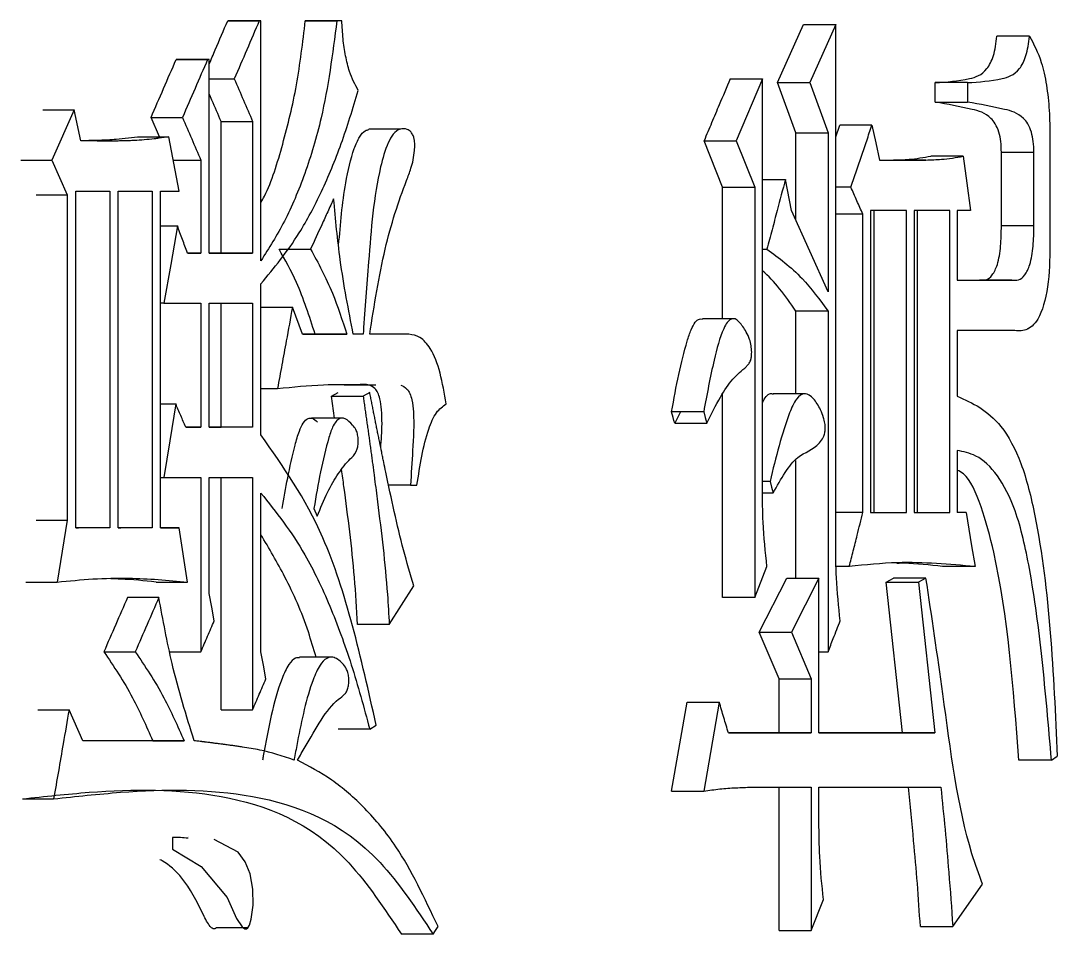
# Model space of a CAD drawing. Header units: millimetres. Extents: x 2404 to 4548, y 1024 to 2541.
# Drawn here: x 3337.374 to 3340.27, y 1245.486 to 1248.039 of the extents above; entities that cross this region are included whole.
import ezdxf

# ---------------------------------------------------------------- set-up
doc = ezdxf.new("R2010")
doc.units = ezdxf.units.MM

msp = doc.modelspace()

# ---------------------------------------------------------------- linework, layer by layer
at = {"color": 7, "linetype": 'Continuous', "lineweight": 25}
for p, q in [((3337.9523, 1248.0393), (3338.0404, 1248.0393)), ((3337.957, 1248.0393), (3337.9523, 1248.0393)), ((3338.045, 1248.0393), (3337.957, 1248.0393)), ((3338.045, 1248.0393), (3338.0404, 1248.0393)), ((3338.045, 1247.3686), (3338.045, 1248.0393)), ((3338.2711, 1248.0393), (3338.1828, 1248.0393)), ((3338.2711, 1248.0393), (3338.2574, 1248.0393)), ((3339.4887, 1247.8662), (3339.5609, 1248.0285)), ((3339.5609, 1248.0285), (3339.651, 1248.0285)), ((3339.651, 1248.0285), (3339.5788, 1247.8662)), ((3339.651, 1246.579), (3339.651, 1248.0285)), ((3340.1927, 1247.9961), (3340.1018, 1247.9961)), ((3337.8081, 1247.9311), (3337.8959, 1247.9311)), ((3337.8128, 1247.9311), (3337.8081, 1247.9311)), ((3337.9006, 1247.9311), (3337.8128, 1247.9311)), ((3337.9006, 1247.9311), (3337.8959, 1247.9311)), ((3337.9006, 1247.3902), (3337.9006, 1247.9311)), ((3337.9006, 1247.877), (3337.9706, 1247.877)), ((3339.3563, 1247.877), (3339.4462, 1247.877)), ((3339.4462, 1247.877), (3339.373, 1247.7039)), ((3339.4462, 1246.7304), (3339.4462, 1247.877)), ((3339.4887, 1247.8662), (3339.5788, 1247.8662)), ((3339.5397, 1247.7256), (3339.4887, 1247.8662)), ((3339.5788, 1247.8662), (3339.6298, 1247.7256)), ((3340.0198, 1247.8662), (3339.9292, 1247.8662)), ((3339.9292, 1247.8121), (3339.9292, 1247.8662)), ((3340.0198, 1247.8662), (3340.0198, 1247.8121)), ((3339.9292, 1247.8121), (3340.0198, 1247.8121)), ((3337.4357, 1247.7904), (3337.5231, 1247.7904)), ((3337.5231, 1247.7904), (3337.4611, 1247.6498)), ((3337.5421, 1247.7039), (3337.5231, 1247.7904)), ((3337.7379, 1247.7688), (3337.8257, 1247.7688)), ((3337.7613, 1247.7147), (3337.7379, 1247.7688)), ((3337.9338, 1247.758), (3338.0218, 1247.758)), ((3337.9338, 1247.3902), (3337.9338, 1247.758)), ((3338.0218, 1247.758), (3338.0218, 1247.3902)), ((3338.4356, 1247.7364), (3338.3465, 1247.7364)), ((3339.5397, 1247.4823), (3339.5397, 1247.7256)), ((3339.6298, 1247.7256), (3339.6298, 1247.2821)), ((3339.651, 1247.7145), (3339.6622, 1247.7472)), ((3339.7524, 1247.7472), (3339.6622, 1247.7472)), ((3337.6405, 1247.7085), (3337.7004, 1247.7147)), ((3337.7004, 1247.7147), (3337.7881, 1247.7147)), ((3337.8163, 1247.5633), (3337.7881, 1247.7147)), ((3339.2833, 1247.7039), (3339.373, 1247.7039)), ((3339.3349, 1247.5741), (3339.2833, 1247.7039)), ((3339.373, 1247.7039), (3339.4247, 1247.5741)), ((3340.2499, 1247.7148), (3340.2499, 1247.4119)), ((3340.205, 1247.6715), (3340.1141, 1247.6715)), ((3340.1141, 1247.466), (3340.1141, 1247.6715)), ((3340.205, 1247.466), (3340.205, 1247.6715)), ((3337.3738, 1247.6498), (3337.4611, 1247.6498)), ((3337.4611, 1247.6498), (3337.504, 1247.5525)), ((3337.8002, 1247.6498), (3337.8772, 1247.6498)), ((3337.8772, 1247.6498), (3337.8772, 1247.3902)), ((3339.7735, 1247.6499), (3339.9034, 1247.6499)), ((3339.7735, 1247.6499), (3339.8129, 1247.6499)), ((3339.9034, 1247.6499), (3339.8129, 1247.6499)), ((3340.0073, 1247.6607), (3339.9167, 1247.6607)), ((3339.4462, 1247.5958), (3339.5105, 1247.5958)), ((3339.5276, 1247.5092), (3339.5105, 1247.5958)), ((3337.5278, 1246.6222), (3337.5278, 1247.5633)), ((3337.5278, 1247.5633), (3337.6229, 1247.5633)), ((3337.6229, 1247.5633), (3337.6228, 1246.6222)), ((3337.6465, 1246.6222), (3337.6465, 1247.5633)), ((3337.6465, 1247.5633), (3337.741, 1247.5633)), ((3337.741, 1247.5633), (3337.741, 1246.6222)), ((3337.7646, 1247.5633), (3337.8163, 1247.5633)), ((3337.7646, 1246.6222), (3337.7646, 1247.5633)), ((3339.3349, 1247.5741), (3339.4247, 1247.5741)), ((3339.3349, 1247.2063), (3339.3349, 1247.5741)), ((3339.4247, 1247.5741), (3339.4247, 1246.4275)), ((3339.6934, 1247.5741), (3339.651, 1247.5741)), ((3339.6298, 1247.2821), (3339.5276, 1247.5092)), ((3339.7271, 1247.4984), (3339.651, 1247.4984)), ((3339.7271, 1246.6655), (3339.7271, 1247.4984)), ((3339.849, 1247.5092), (3339.7482, 1247.5092)), ((3339.7482, 1247.5092), (3339.7482, 1246.6655)), ((3339.7586, 1246.6655), (3339.7586, 1247.5092)), ((3339.849, 1246.6655), (3339.849, 1247.5092)), ((3339.97, 1247.5092), (3339.87, 1247.5092)), ((3339.87, 1247.5092), (3339.87, 1246.6655)), ((3339.8794, 1246.6655), (3339.8794, 1247.5092)), ((3339.97, 1246.6655), (3339.97, 1247.5092)), ((3339.9908, 1247.5092), (3339.9907, 1247.3145)), ((3340.028, 1247.5092), (3339.9908, 1247.5092)), ((3337.7646, 1247.4659), (3337.8116, 1247.4659)), ((3340.205, 1247.466), (3340.1141, 1247.466)), ((3337.8772, 1247.3902), (3337.8397, 1247.3902)), ((3337.8397, 1247.3902), (3337.8772, 1247.3902)), ((3338.0218, 1247.3902), (3337.9006, 1247.3902)), ((3337.9006, 1247.3902), (3337.9338, 1247.3902)), ((3337.9338, 1247.3902), (3338.0218, 1247.3902)), ((3339.4462, 1247.401), (3339.4591, 1247.401)), ((3338.045, 1246.8818), (3338.045, 1247.3037)), ((3339.9907, 1247.3145), (3340.1435, 1247.3145)), ((3339.9907, 1247.3145), (3340.0527, 1247.3145)), ((3340.1435, 1247.3145), (3340.0527, 1247.3145)), ((3337.774, 1247.2496), (3337.7646, 1247.2496)), ((3337.774, 1247.2496), (3337.8772, 1247.2496)), ((3337.8772, 1247.2496), (3337.8772, 1246.9034)), ((3337.9006, 1246.9034), (3337.9006, 1247.2496)), ((3337.9006, 1247.2496), (3338.0218, 1247.2496)), ((3337.9338, 1246.9034), (3337.9338, 1247.2496)), ((3338.0218, 1247.2496), (3338.0218, 1246.9034)), ((3338.045, 1247.2388), (3338.133, 1247.2388)), ((3338.1607, 1247.1631), (3338.133, 1247.2388)), ((3339.3692, 1247.2063), (3339.2786, 1247.2063)), ((3339.6298, 1247.228), (3339.5397, 1247.228)), ((3339.5397, 1246.9962), (3339.5397, 1247.228)), ((3339.6298, 1247.228), (3339.6298, 1246.2761)), ((3340.1476, 1247.1739), (3339.9907, 1247.1739)), ((3339.9907, 1247.1739), (3339.9907, 1246.99)), ((3340.1476, 1247.1739), (3340.0568, 1247.1739)), ((3340.1866, 1247.1792), (3340.1899, 1247.1792)), ((3338.2849, 1247.1631), (3338.1607, 1247.1631)), ((3338.1607, 1247.1631), (3338.1965, 1247.1631)), ((3338.1965, 1247.1631), (3338.2849, 1247.1631)), ((3338.3307, 1247.1631), (3338.3032, 1247.1631)), ((3338.4583, 1247.1631), (3338.3491, 1247.1631)), ((3338.4583, 1247.1631), (3338.3697, 1247.1631)), ((3338.045, 1247.0116), (3338.0914, 1247.0116)), ((3338.2422, 1246.99), (3338.2605, 1247.0008)), ((3338.2778, 1247.0222), (3338.3461, 1247.0222)), ((3338.349, 1247.0008), (3338.3307, 1246.99)), ((3338.2509, 1246.9286), (3338.2422, 1246.99)), ((3338.2422, 1246.99), (3338.3307, 1246.99)), ((3339.3349, 1246.4275), (3339.3349, 1246.9957)), ((3339.567, 1246.9962), (3339.4764, 1246.9962)), ((3337.7646, 1246.9683), (3337.8069, 1246.9683)), ((3339.2822, 1246.9467), (3339.1926, 1246.9467)), ((3339.217, 1246.946), (3339.2012, 1246.9143)), ((3338.2756, 1246.9286), (3338.1867, 1246.9286)), ((3339.2012, 1246.9143), (3339.2909, 1246.9143)), ((3337.8772, 1246.9034), (3337.835, 1246.9034)), ((3337.835, 1246.9034), (3337.8772, 1246.9034)), ((3338.0218, 1246.9034), (3337.9006, 1246.9034)), ((3337.9006, 1246.9034), (3337.9338, 1246.9034)), ((3338.0218, 1246.9034), (3337.9338, 1246.9034)), ((3339.9907, 1246.8386), (3339.9907, 1246.6655)), ((3339.5397, 1246.4816), (3339.5397, 1246.8105)), ((3337.7646, 1246.7628), (3337.774, 1246.7628)), ((3337.774, 1246.7628), (3337.8772, 1246.7628)), ((3337.8772, 1246.7628), (3337.8772, 1246.276)), ((3337.9006, 1246.7628), (3338.0218, 1246.7628)), ((3337.9006, 1246.4383), (3337.9006, 1246.7628)), ((3337.9338, 1246.1138), (3337.9338, 1246.7628)), ((3338.0218, 1246.7628), (3338.0218, 1246.1138)), ((3338.4629, 1246.7412), (3338.4023, 1246.7412)), ((3338.4629, 1246.7412), (3338.481, 1246.7412)), ((3339.4676, 1246.752), (3339.4462, 1246.752)), ((3338.045, 1246.276), (3338.045, 1246.7195)), ((3339.4464, 1246.7196), (3339.4762, 1246.7196)), ((3338.193, 1246.6763), (3338.2022, 1246.6547)), ((3339.7271, 1246.6655), (3339.651, 1246.6655)), ((3339.7482, 1246.6655), (3339.849, 1246.6655)), ((3339.7482, 1246.6655), (3339.7586, 1246.6655)), ((3339.7586, 1246.6655), (3339.849, 1246.6655)), ((3339.87, 1246.6655), (3339.97, 1246.6655)), ((3339.87, 1246.6655), (3339.8794, 1246.6655)), ((3339.8794, 1246.6655), (3339.97, 1246.6655)), ((3340.0156, 1246.6655), (3339.9907, 1246.6655)), ((3340.0156, 1246.6655), (3339.9907, 1246.6655)), ((3337.504, 1246.6438), (3337.4754, 1246.4707)), ((3337.6228, 1246.6222), (3337.5278, 1246.6222)), ((3337.5278, 1246.6222), (3337.5353, 1246.6222)), ((3337.6228, 1246.6222), (3337.5354, 1246.6222)), ((3337.741, 1246.6222), (3337.6465, 1246.6222)), ((3337.6465, 1246.6222), (3337.6533, 1246.6222)), ((3337.741, 1246.6222), (3337.6534, 1246.6222)), ((3337.8163, 1246.6222), (3337.7646, 1246.6222)), ((3337.7646, 1246.6222), (3337.8163, 1246.6222)), ((3337.8397, 1246.4707), (3337.8163, 1246.6222)), ((3339.4247, 1246.4275), (3339.4591, 1246.514)), ((3339.6891, 1246.5141), (3339.6525, 1246.5141)), ((3340.0404, 1246.5141), (3339.9498, 1246.5141)), ((3339.4376, 1246.3302), (3339.5142, 1246.4816)), ((3339.6043, 1246.4816), (3339.5276, 1246.3302)), ((3339.6043, 1246.0489), (3339.6043, 1246.4816)), ((3339.7921, 1246.4708), (3339.8129, 1246.4816)), ((3339.9034, 1246.4816), (3339.8129, 1246.4816)), ((3339.9034, 1246.4816), (3339.8825, 1246.4708)), ((3337.3881, 1246.4707), (3337.4754, 1246.4707)), ((3337.7519, 1246.4707), (3337.8397, 1246.4707)), ((3338.4037, 1246.3518), (3338.4719, 1246.4599)), ((3339.7921, 1246.4708), (3339.8825, 1246.4708)), ((3339.8379, 1246.0489), (3339.7921, 1246.4708)), ((3339.8825, 1246.4708), (3339.9284, 1246.0489)), ((3337.7598, 1246.4275), (3337.6722, 1246.4275)), ((3339.4247, 1246.4275), (3339.3349, 1246.4275)), ((3338.4037, 1246.3518), (3338.3152, 1246.3518)), ((3339.4376, 1246.3302), (3339.5276, 1246.3302)), ((3339.493, 1246.2003), (3339.4376, 1246.3302)), ((3339.5276, 1246.3302), (3339.583, 1246.2003)), ((3339.6043, 1246.2761), (3339.6298, 1246.2761)), ((3338.2413, 1246.261), (3338.1524, 1246.261)), ((3339.493, 1246.2003), (3339.583, 1246.2003)), ((3339.493, 1246.0489), (3339.493, 1246.2003)), ((3339.583, 1246.2003), (3339.583, 1246.0489)), ((3339.1926, 1245.8866), (3339.2358, 1246.1354)), ((3339.2358, 1246.1354), (3339.3255, 1246.1354)), ((3339.3255, 1246.1354), (3339.2822, 1245.8866)), ((3337.4214, 1246.1138), (3337.5088, 1246.1138)), ((3337.5469, 1246.0272), (3337.5088, 1246.1138)), ((3338.3489, 1246.0597), (3338.3672, 1246.0705)), ((3339.3514, 1246.0489), (3339.493, 1246.0489)), ((3339.583, 1246.0489), (3339.3515, 1246.0489)), ((3339.493, 1246.0489), (3339.583, 1246.0489)), ((3339.9284, 1246.0489), (3339.6043, 1246.0489)), ((3339.6043, 1246.0489), (3339.8379, 1246.0489)), ((3339.8379, 1246.0489), (3339.9284, 1246.0489)), ((3337.8303, 1246.0272), (3337.5469, 1246.0272)), ((3337.7426, 1246.0272), (3337.5469, 1246.0272)), ((3337.7426, 1246.0272), (3337.8303, 1246.0272)), ((3340.2539, 1245.9732), (3340.163, 1245.9732)), ((3340.2539, 1245.9732), (3340.2702, 1245.984)), ((3339.1926, 1245.8866), (3339.2822, 1245.8866)), ((3339.4161, 1245.8975), (3339.583, 1245.8975)), ((3339.493, 1245.4972), (3339.493, 1245.8975)), ((3339.583, 1245.8975), (3339.583, 1245.4972)), ((3339.6043, 1245.8975), (3339.945, 1245.8975)), ((3339.6043, 1245.8001), (3339.6043, 1245.8975)), ((3337.3785, 1245.8649), (3337.4658, 1245.8649)), ((3337.7975, 1245.7568), (3337.7975, 1245.7243)), ((3337.842, 1245.7586), (3337.8415, 1245.7586)), ((3339.9783, 1245.508), (3340.0609, 1245.6268)), ((3339.583, 1245.4972), (3339.617, 1245.5838)), ((3337.921, 1245.505), (3338.0095, 1245.505)), ((3339.8877, 1245.508), (3339.9783, 1245.508)), ((3338.5264, 1245.4865), (3338.4377, 1245.4865))]:
    msp.add_line(p, q, dxfattribs=at)
at = {"color": 7, "linetype": 'Continuous', "lineweight": 25, "flags": 128}
for points in [[(3338.169, 1248.0393), (3338.1985, 1248.0393), (3338.2574, 1248.0393)], [(3338.1828, 1248.0393), (3338.1781, 1248.0393), (3338.1751, 1248.0393), (3338.1721, 1248.0393), (3338.169, 1248.0393)], [(3339.5397, 1247.7256), (3339.5847, 1247.7256), (3339.6298, 1247.7256)], [(3339.7524, 1247.7472), (3339.763, 1247.6985), (3339.7735, 1247.6499)], [(3340.0073, 1247.6607), (3340.0177, 1247.585), (3340.028, 1247.5092)], [(3337.4167, 1247.5525), (3337.4603, 1247.5525), (3337.504, 1247.5525)], [(3337.504, 1247.5525), (3337.504, 1247.0981), (3337.504, 1246.6438)], [(3337.8116, 1247.4659), (3337.7928, 1247.3578), (3337.774, 1247.2496)], [(3337.8069, 1246.9683), (3337.7904, 1246.8656), (3337.774, 1246.7628)], [(3339.2012, 1246.9143), (3339.199, 1246.9225), (3339.1969, 1246.9306), (3339.1926, 1246.9467)], [(3339.2822, 1246.9467), (3339.2866, 1246.9305), (3339.2909, 1246.9143)], [(3339.4676, 1246.752), (3339.4719, 1246.7358), (3339.4762, 1246.7196)], [(3340.0156, 1246.6655), (3340.0233, 1246.6189), (3340.0309, 1246.5723), (3340.0404, 1246.5141)], [(3337.4167, 1246.6438), (3337.4385, 1246.6438), (3337.4603, 1246.6438), (3337.4822, 1246.6438), (3337.504, 1246.6438)], [(3339.5142, 1246.4816), (3339.537, 1246.4816), (3339.5706, 1246.4816), (3339.6043, 1246.4816)], [(3337.9146, 1246.3626), (3337.9076, 1246.4004), (3337.9006, 1246.4383)], [(3337.6062, 1246.276), (3337.6283, 1246.276), (3337.6505, 1246.276), (3337.6938, 1246.276)], [(3337.7894, 1246.276), (3337.8116, 1246.276), (3337.8337, 1246.276), (3337.8772, 1246.276)], [(3338.0589, 1246.2003), (3338.052, 1246.2382), (3338.045, 1246.276)], [(3337.9338, 1246.1138), (3337.956, 1246.1138), (3337.9782, 1246.1138), (3338.0218, 1246.1138)], [(3338.3489, 1246.0597), (3338.3125, 1246.0597), (3338.2865, 1246.0597), (3338.2605, 1246.0597)], [(3337.7975, 1245.7243), (3337.8776, 1245.6761), (3337.9506, 1245.5895), (3337.977, 1245.5308), (3337.9926, 1245.5069), (3338, 1245.5016), (3338.0044, 1245.5015), (3338.0086, 1245.5046), (3338.0128, 1245.5119), (3338.0179, 1245.5288), (3338.0231, 1245.568), (3338.0225, 1245.6123), (3338.0145, 1245.6553), (3338.001, 1245.6893), (3337.9811, 1245.7159), (3337.9139, 1245.751), (3337.9139, 1245.751)], [(3338.5263, 1245.4865), (3338.5331, 1245.4972), (3338.5398, 1245.508)], [(3339.493, 1245.4972), (3339.5155, 1245.4972), (3339.538, 1245.4972), (3339.5605, 1245.4972), (3339.583, 1245.4972)]]:
    msp.add_lwpolyline(points, dxfattribs=at)
at = {"color": 7, "linetype": 'Continuous', "lineweight": 25}
for points, knots in [([(3337.9006, 1247.9187), (3337.9063, 1247.9319), (3337.9235, 1247.972), (3337.9407, 1248.0122), (3337.9523, 1248.0393)], [0, 0, 0, 0, 0.326762, 1, 1, 1, 1]), ([(3338.0404, 1248.0393), (3338.0288, 1248.0122), (3338.0055, 1247.9581), (3337.9823, 1247.904), (3337.9706, 1247.877)], [0, 0, 0, 0, 0.4999997, 1, 1, 1, 1]), ([(3338.2574, 1248.0393), (3338.2451, 1247.9464), (3338.2251, 1247.7944), (3338.1696, 1247.6102), (3338.1127, 1247.4753), (3338.0675, 1247.404), (3338.045, 1247.3686)], [0, 0, 0, 0, 0.347456, 0.568585, 0.785979, 1, 1, 1, 1]), ([(3338.045, 1247.5315), (3338.0483, 1247.5373), (3338.0733, 1247.5824), (3338.1072, 1247.6945), (3338.1476, 1247.858), (3338.1618, 1247.9786), (3338.169, 1248.0393)], [0, 0, 0, 0, 0.046421, 0.359328, 0.677626, 1, 1, 1, 1]), ([(3338.3169, 1247.8446), (3338.3081, 1247.8611), (3338.2935, 1247.8886), (3338.281, 1247.941), (3338.2737, 1247.9889), (3338.272, 1248.0224), (3338.2711, 1248.0393)], [0, 0, 0, 0, 0.330678, 0.5509904, 0.7745699, 1, 1, 1, 1]), ([(3339.9292, 1247.8662), (3339.961, 1247.8684), (3340.0096, 1247.8716), (3340.0669, 1247.8889), (3340.0942, 1247.9393), (3340.0992, 1247.9769), (3340.1018, 1247.996)], [0, 0, 0, 0, 0.492676, 0.749427, 0.872012, 1, 1, 1, 1]), ([(3340.0198, 1247.8662), (3340.0517, 1247.8684), (3340.1003, 1247.8716), (3340.1577, 1247.8889), (3340.185, 1247.9393), (3340.1901, 1247.9768), (3340.1927, 1247.996)], [0, 0, 0, 0, 0.492785, 0.749576, 0.872123, 1, 1, 1, 1]), ([(3340.1927, 1247.996), (3340.2046, 1247.9736), (3340.2245, 1247.9361), (3340.241, 1247.8598), (3340.2486, 1247.7886), (3340.2495, 1247.7394), (3340.2499, 1247.7148)], [0, 0, 0, 0, 0.32906, 0.549528, 0.774008, 1, 1, 1, 1]), ([(3337.7379, 1247.7688), (3337.7496, 1247.7959), (3337.773, 1247.85), (3337.7964, 1247.904), (3337.8081, 1247.9311)], [0, 0, 0, 0, 0.499999, 1, 1, 1, 1]), ([(3337.8959, 1247.9311), (3337.8842, 1247.904), (3337.8608, 1247.85), (3337.8374, 1247.7959), (3337.8257, 1247.7688)], [0, 0, 0, 0, 0.5, 1, 1, 1, 1]), ([(3337.9706, 1247.877), (3337.9792, 1247.8572), (3337.9962, 1247.8175), (3338.0133, 1247.7778), (3338.0218, 1247.758)], [0, 0, 0, 0, 0.500001, 1, 1, 1, 1]), ([(3339.3563, 1247.877), (3339.3461, 1247.8527), (3339.3288, 1247.8118), (3339.3045, 1247.7541), (3339.2903, 1247.7207), (3339.2833, 1247.7039)], [0, 0, 0, 0, 0.420871, 0.710435, 1, 1, 1, 1]), ([(3338.045, 1247.3037), (3338.0817, 1247.3483), (3338.1426, 1247.4221), (3338.2155, 1247.5606), (3338.2713, 1247.6937), (3338.3017, 1247.7941), (3338.3169, 1247.8446)], [0, 0, 0, 0, 0.333809, 0.553089, 0.775219, 1, 1, 1, 1]), ([(3337.9338, 1247.758), (3337.9253, 1247.7778), (3337.9142, 1247.8036), (3337.9032, 1247.8293), (3337.9006, 1247.8353)], [0, 0, 0, 0, 0.770201, 1, 1, 1, 1]), ([(3340.1141, 1247.6715), (3340.1138, 1247.6816), (3340.1133, 1247.7016), (3340.1073, 1247.73), (3340.0975, 1247.7523), (3340.0731, 1247.7815), (3340.0156, 1247.7962), (3339.9635, 1247.8058), (3339.9292, 1247.8121)], [0, 0, 0, 0, 0.060186, 0.119313, 0.185904, 0.25149, 0.507936, 1, 1, 1, 1]), ([(3340.2049, 1247.6715), (3340.2047, 1247.6816), (3340.2041, 1247.7016), (3340.1982, 1247.73), (3340.1884, 1247.7523), (3340.1639, 1247.7815), (3340.1064, 1247.7962), (3340.0541, 1247.8058), (3340.0198, 1247.8121)], [0, 0, 0, 0, 0.060123, 0.1192, 0.185763, 0.251345, 0.507834, 1, 1, 1, 1]), ([(3337.8257, 1247.7688), (3337.8343, 1247.749), (3337.8515, 1247.7093), (3337.8686, 1247.6697), (3337.8772, 1247.6498)], [0, 0, 0, 0, 0.500001, 1, 1, 1, 1]), ([(3338.2622, 1247.4121), (3338.2672, 1247.4709), (3338.2753, 1247.5655), (3338.2986, 1247.6672), (3338.3192, 1247.7143), (3338.3339, 1247.7324), (3338.3432, 1247.7344), (3338.3466, 1247.7351)], [0, 0, 0, 0, 0.454474, 0.731259, 0.84685, 0.944624, 1, 1, 1, 1]), ([(3338.3491, 1247.1631), (3338.3617, 1247.2442), (3338.3857, 1247.3987), (3338.4328, 1247.5461), (3338.4661, 1247.6284), (3338.4736, 1247.6639), (3338.4751, 1247.6928), (3338.4739, 1247.7078), (3338.47, 1247.72), (3338.4634, 1247.7301), (3338.451, 1247.738), (3338.4336, 1247.7384), (3338.4147, 1247.7251), (3338.3951, 1247.6893), (3338.3622, 1247.5757), (3338.3478, 1247.3898), (3338.3348, 1247.2331), (3338.3309, 1247.1654), (3338.3307, 1247.163)], [0, 0, 0, 0, 0.188824, 0.359425, 0.391174, 0.431004, 0.443042, 0.4552, 0.463942, 0.475035, 0.493349, 0.52466, 0.556942, 0.585534, 0.64557, 0.848774, 0.994709, 1, 1, 1, 1]), ([(3339.6934, 1247.5741), (3339.7032, 1247.603), (3339.718, 1247.6463), (3339.7377, 1247.704), (3339.7475, 1247.7328), (3339.7524, 1247.7472)], [0, 0, 0, 0, 0.5, 0.75, 1, 1, 1, 1]), ([(3337.7881, 1247.7147), (3337.7789, 1247.7134), (3337.7651, 1247.7114), (3337.7328, 1247.7074), (3337.7073, 1247.7054), (3337.6842, 1247.7042), (3337.6772, 1247.704), (3337.6703, 1247.7037), (3337.6633, 1247.7035), (3337.654, 1247.7033), (3337.6447, 1247.7031), (3337.6355, 1247.703), (3337.6285, 1247.7029), (3337.6215, 1247.7029), (3337.6145, 1247.7029), (3337.6076, 1247.703), (3337.6017, 1247.703), (3337.5971, 1247.703), (3337.5936, 1247.7031), (3337.5901, 1247.7031), (3337.5866, 1247.7032), (3337.5831, 1247.7032), (3337.5796, 1247.7033), (3337.5761, 1247.7033), (3337.5715, 1247.7034), (3337.5668, 1247.7035), (3337.5621, 1247.7035), (3337.5586, 1247.7036), (3337.5551, 1247.7037), (3337.5516, 1247.7037), (3337.5473, 1247.7038), (3337.5441, 1247.7039), (3337.5421, 1247.7039)], [0, 0, 0, 0, 0.113118, 0.169677, 0.395941, 0.424221, 0.4525, 0.480779, 0.509059, 0.537338, 0.593897, 0.622177, 0.650456, 0.678735, 0.707015, 0.735294, 0.763573, 0.777713, 0.791853, 0.805993, 0.820132, 0.834272, 0.848412, 0.862551, 0.876691, 0.90497, 0.91911, 0.93325, 0.947389, 0.961529, 0.975669, 1, 1, 1, 1]), ([(3337.6409, 1247.7074), (3337.6331, 1247.7068), (3337.6135, 1247.7055), (3337.575, 1247.7041), (3337.5524, 1247.704), (3337.5431, 1247.7039)], [0, 0, 0, 0, 0.27763, 0.704747, 1, 1, 1, 1]), ([(3339.8129, 1247.6499), (3339.8274, 1247.6503), (3339.852, 1247.6511), (3339.8866, 1247.6556), (3339.9067, 1247.659), (3339.9167, 1247.6607)], [0, 0, 0, 0, 0.416267, 0.70808, 1, 1, 1, 1]), ([(3339.9034, 1247.6499), (3339.9178, 1247.6504), (3339.9425, 1247.6514), (3339.9771, 1247.6552), (3339.9973, 1247.6589), (3340.0073, 1247.6607)], [0, 0, 0, 0, 0.415687, 0.707752, 1, 1, 1, 1]), ([(3339.5105, 1247.5958), (3339.5029, 1247.567), (3339.4905, 1247.5201), (3339.4734, 1247.4552), (3339.4638, 1247.4191), (3339.4591, 1247.401)], [0, 0, 0, 0, 0.444073, 0.722036, 1, 1, 1, 1]), ([(3339.7271, 1247.4984), (3339.7215, 1247.511), (3339.7103, 1247.5363), (3339.699, 1247.5615), (3339.6934, 1247.5741)], [0, 0, 0, 0, 0.499999, 1, 1, 1, 1]), ([(3338.2482, 1247.5417), (3338.2427, 1247.5296), (3338.2316, 1247.5055), (3338.2102, 1247.4586), (3338.1942, 1247.4238), (3338.1838, 1247.401)], [0, 0, 0, 0, 0.25711, 0.51422, 1, 1, 1, 1]), ([(3338.3032, 1247.1631), (3338.2898, 1247.2315), (3338.2658, 1247.3541), (3338.2536, 1247.4842), (3338.2482, 1247.5417)], [0, 0, 0, 0, 0.55855, 1, 1, 1, 1]), ([(3337.8397, 1247.3902), (3337.835, 1247.4028), (3337.8257, 1247.4281), (3337.8163, 1247.4533), (3337.8116, 1247.4659)], [0, 0, 0, 0, 0.500001, 1, 1, 1, 1]), ([(3340.0629, 1247.3151), (3340.0656, 1247.3151), (3340.0744, 1247.3149), (3340.0893, 1247.3264), (3340.1051, 1247.3586), (3340.1132, 1247.4096), (3340.1138, 1247.4471), (3340.1141, 1247.466)], [0, 0, 0, 0, 0.0867607, 0.2858243, 0.4905188, 0.7427767, 1, 1, 1, 1]), ([(3340.1435, 1247.3145), (3340.1496, 1247.3141), (3340.1619, 1247.3133), (3340.1801, 1247.3261), (3340.1959, 1247.3587), (3340.204, 1247.4096), (3340.2046, 1247.4471), (3340.205, 1247.466)], [0, 0, 0, 0, 0.178016, 0.357314, 0.541602, 0.768589, 1, 1, 1, 1]), ([(3340.2499, 1247.4119), (3340.2491, 1247.3725), (3340.2477, 1247.2955), (3340.2213, 1247.2019), (3340.1828, 1247.1704), (3340.1593, 1247.1727), (3340.1476, 1247.1739)], [0, 0, 0, 0, 0.295173, 0.576606, 0.789028, 1, 1, 1, 1]), ([(3338.0955, 1247.401), (3338.103, 1247.401), (3338.1178, 1247.401), (3338.1472, 1247.401), (3338.1692, 1247.401), (3338.1838, 1247.401)], [0, 0, 0, 0, 0.2525093, 0.5050093, 1, 1, 1, 1]), ([(3338.1965, 1247.1631), (3338.1803, 1247.2133), (3338.1516, 1247.3023), (3338.1125, 1247.3711), (3338.0955, 1247.401)], [0, 0, 0, 0, 0.56494, 1, 1, 1, 1]), ([(3338.1838, 1247.401), (3338.2051, 1247.3619), (3338.2435, 1247.2914), (3338.2721, 1247.2026), (3338.2849, 1247.1631)], [0, 0, 0, 0, 0.555111, 1, 1, 1, 1]), ([(3339.4591, 1247.401), (3339.4924, 1247.3765), (3339.5522, 1247.3324), (3339.606, 1247.26), (3339.6298, 1247.228)], [0, 0, 0, 0, 0.557248, 1, 1, 1, 1]), ([(3339.5397, 1247.228), (3339.5098, 1247.2708), (3339.4798, 1247.3139), (3339.4464, 1247.3402), (3339.4462, 1247.3403)], [0, 0, 0, 0, 0.994822, 1, 1, 1, 1]), ([(3338.133, 1247.2388), (3338.1273, 1247.2074), (3338.1175, 1247.1538), (3338.1036, 1247.0781), (3338.0954, 1247.0338), (3338.0914, 1247.0116)], [0, 0, 0, 0, 0.414509, 0.7072526, 1, 1, 1, 1]), ([(3339.1926, 1246.9467), (3339.199, 1246.9818), (3339.2113, 1247.0498), (3339.2301, 1247.1261), (3339.246, 1247.175), (3339.2576, 1247.1971), (3339.2691, 1247.2071), (3339.276, 1247.2057), (3339.2789, 1247.2051)], [0, 0, 0, 0, 0.332169, 0.644911, 0.764477, 0.861963, 0.944096, 1, 1, 1, 1]), ([(3339.2909, 1246.9143), (3339.3034, 1246.9394), (3339.3262, 1246.9849), (3339.3629, 1247.0415), (3339.3912, 1247.0629), (3339.4081, 1247.0797), (3339.4133, 1247.0886), (3339.416, 1247.1006), (3339.4166, 1247.1148), (3339.415, 1247.1318), (3339.4103, 1247.1523), (3339.3988, 1247.1751), (3339.3852, 1247.1943), (3339.3704, 1247.2079), (3339.3585, 1247.2062), (3339.3473, 1247.1968), (3339.329, 1247.1621), (3339.3066, 1247.0764), (3339.2913, 1246.9952), (3339.2822, 1246.9467)], [0, 0, 0, 0, 0.133739, 0.243051, 0.352533, 0.371712, 0.391103, 0.40333, 0.418292, 0.440552, 0.463875, 0.498841, 0.561321, 0.592898, 0.624761, 0.654015, 0.68757, 0.813379, 1, 1, 1, 1]), ([(3338.5625, 1246.9684), (3338.5576, 1246.9979), (3338.548, 1247.0561), (3338.5223, 1247.1229), (3338.4901, 1247.1585), (3338.4689, 1247.1615), (3338.4583, 1247.1631)], [0, 0, 0, 0, 0.291567, 0.574035, 0.788626, 1, 1, 1, 1]), ([(3338.0914, 1247.0116), (3338.1342, 1247.0158), (3338.2134, 1247.0237), (3338.3049, 1247.0229), (3338.3535, 1247.0221), (3338.3663, 1247.0219)], [0, 0, 0, 0, 0.465184, 0.860123, 1, 1, 1, 1]), ([(3338.3798, 1246.8462), (3338.3815, 1246.8685), (3338.3841, 1246.9036), (3338.3827, 1246.95), (3338.3789, 1246.9802), (3338.3721, 1247.0006), (3338.3618, 1247.0146), (3338.3423, 1247.0248), (3338.3255, 1247.0227), (3338.3143, 1247.0214)], [0, 0, 0, 0, 0.2337206, 0.3700639, 0.4821612, 0.5546155, 0.6270686, 0.7492778, 1, 1, 1, 1]), ([(3338.4719, 1246.4599), (3338.4622, 1246.4931), (3338.4325, 1246.5946), (3338.4075, 1246.7135), (3338.3891, 1246.8009), (3338.3853, 1246.8194), (3338.3815, 1246.8379), (3338.3782, 1246.8541), (3338.3754, 1246.8681), (3338.374, 1246.875), (3338.3721, 1246.8843), (3338.3702, 1246.8936), (3338.3684, 1246.9029), (3338.367, 1246.9099), (3338.3651, 1246.9192), (3338.3633, 1246.9285), (3338.3614, 1246.9378), (3338.36, 1246.9448), (3338.3582, 1246.9542), (3338.3563, 1246.9635), (3338.3545, 1246.9728), (3338.3531, 1246.9798), (3338.3513, 1246.9891), (3338.3499, 1246.9961), (3338.349, 1247.0008)], [0, 0, 0, 0, 0.194919, 0.596792, 0.647185, 0.672381, 0.697577, 0.74797, 0.760568, 0.773166, 0.785764, 0.81096, 0.823558, 0.836156, 0.848754, 0.873951, 0.886549, 0.899147, 0.911745, 0.936941, 0.949539, 0.962137, 0.974736, 1, 1, 1, 1]), ([(3338.4358, 1247.0209), (3338.4418, 1247.0184), (3338.4511, 1247.0145), (3338.4617, 1246.9984), (3338.4683, 1246.9761), (3338.474, 1246.9218), (3338.4691, 1246.8412), (3338.4649, 1246.7734), (3338.4629, 1246.7412)], [0, 0, 0, 0, 0.1205275, 0.1871773, 0.2540797, 0.3617656, 0.6971494, 1, 1, 1, 1]), ([(3339.4462, 1246.9711), (3339.4479, 1246.9748), (3339.4554, 1246.9911), (3339.4675, 1247.0007), (3339.4757, 1246.9958), (3339.4761, 1246.9955)], [0, 0, 0, 0, 0.216989, 0.955314, 1, 1, 1, 1]), ([(3338.3307, 1246.99), (3338.331, 1246.9873), (3338.3318, 1246.982), (3338.3329, 1246.9741), (3338.3341, 1246.9662), (3338.3356, 1246.9556), (3338.3371, 1246.945), (3338.3386, 1246.9344), (3338.3397, 1246.9264), (3338.3412, 1246.9158), (3338.3427, 1246.9053), (3338.3442, 1246.8947), (3338.3453, 1246.8867), (3338.3468, 1246.8761), (3338.3483, 1246.8655), (3338.3501, 1246.8522), (3338.3519, 1246.839), (3338.3541, 1246.823), (3338.357, 1246.8018), (3338.3598, 1246.7805), (3338.3647, 1246.7432), (3338.3789, 1246.631), (3338.3954, 1246.496), (3338.4021, 1246.3799), (3338.4037, 1246.3518)], [0, 0, 0, 0, 0.012619, 0.025237, 0.037856, 0.050474, 0.075711, 0.08833, 0.100948, 0.113567, 0.138804, 0.151422, 0.164041, 0.176659, 0.201896, 0.214515, 0.239752, 0.264989, 0.290226, 0.3407, 0.365937, 0.466887, 0.870929, 1, 1, 1, 1]), ([(3339.4762, 1246.7196), (3339.4982, 1246.7591), (3339.537, 1246.829), (3339.5912, 1246.8395), (3339.6153, 1246.8715), (3339.6205, 1246.8865), (3339.6225, 1246.9005), (3339.621, 1246.9158), (3339.6165, 1246.9335), (3339.6066, 1246.959), (3339.5893, 1246.9854), (3339.5651, 1247.0017), (3339.5399, 1246.9855), (3339.5042, 1246.9029), (3339.4839, 1246.8189), (3339.4676, 1246.752)], [0, 0, 0, 0, 0.206756, 0.36622, 0.399315, 0.414903, 0.42938, 0.446247, 0.465285, 0.496864, 0.558757, 0.621691, 0.682799, 0.747419, 1, 1, 1, 1]), ([(3339.9907, 1246.99), (3340.0332, 1246.9711), (3340.0993, 1246.9417), (3340.1727, 1246.8074), (3340.2466, 1246.5069), (3340.2597, 1246.2162), (3340.2702, 1245.984)], [0, 0, 0, 0, 0.2265728, 0.3529789, 0.4833551, 1, 1, 1, 1]), ([(3337.835, 1246.9034), (3337.8303, 1246.9143), (3337.821, 1246.9359), (3337.8116, 1246.9575), (3337.8069, 1246.9683)], [0, 0, 0, 0, 0.500001, 1, 1, 1, 1]), ([(3338.481, 1246.7412), (3338.4895, 1246.7963), (3338.5013, 1246.8723), (3338.534, 1246.9481), (3338.5531, 1246.9617), (3338.5625, 1246.9684)], [0, 0, 0, 0, 0.572071, 0.789697, 1, 1, 1, 1]), ([(3338.1047, 1246.6763), (3338.1095, 1246.7048), (3338.1198, 1246.7654), (3338.1361, 1246.8373), (3338.1504, 1246.8894), (3338.1625, 1246.9165), (3338.1754, 1246.9285), (3338.1897, 1246.9299), (3338.1979, 1246.9221), (3338.2028, 1246.9173)], [0, 0, 0, 0, 0.251355, 0.535833, 0.663298, 0.7524074, 0.8422003, 0.9051749, 1, 1, 1, 1]), ([(3338.2022, 1246.6547), (3338.2115, 1246.6776), (3338.2293, 1246.7213), (3338.2608, 1246.775), (3338.2884, 1246.81), (3338.3087, 1246.8277), (3338.3153, 1246.8454), (3338.317, 1246.8579), (3338.317, 1246.8716), (3338.3149, 1246.8855), (3338.3096, 1246.8996), (3338.2977, 1246.9138), (3338.2839, 1246.9265), (3338.2684, 1246.9304), (3338.2569, 1246.9227), (3338.2446, 1246.9055), (3338.2288, 1246.8561), (3338.2106, 1246.7789), (3338.1989, 1246.7107), (3338.193, 1246.6763)], [0, 0, 0, 0, 0.117411, 0.224514, 0.331514, 0.385099, 0.401502, 0.417942, 0.434593, 0.453955, 0.473463, 0.503457, 0.565822, 0.597864, 0.6299, 0.663784, 0.718184, 0.85806, 1, 1, 1, 1]), ([(3338.3672, 1246.0705), (3338.3249, 1246.259), (3338.2505, 1246.5905), (3338.1069, 1246.794), (3338.045, 1246.8818)], [0, 0, 0, 0, 0.568507, 1, 1, 1, 1]), ([(3340.2539, 1245.9732), (3340.2459, 1246.0674), (3340.2304, 1246.249), (3340.1996, 1246.4857), (3340.1592, 1246.6676), (3340.1048, 1246.7747), (3340.0474, 1246.8271), (3340.0083, 1246.835), (3339.9907, 1246.8386)], [0, 0, 0, 0, 0.245646, 0.473666, 0.633063, 0.763711, 0.894016, 1, 1, 1, 1]), ([(3338.3152, 1246.3518), (3338.3125, 1246.3958), (3338.3047, 1246.5265), (3338.2862, 1246.6696), (3338.2727, 1246.7692), (3338.2706, 1246.7849)], [0, 0, 0, 0, 0.299395, 0.889632, 1, 1, 1, 1]), ([(3340.163, 1245.9732), (3340.1476, 1246.1757), (3340.1283, 1246.4294), (3340.0601, 1246.6825), (3340.0232, 1246.7672), (3339.9967, 1246.7805), (3339.9907, 1246.7835)], [0, 0, 0, 0, 0.63735, 0.798589, 0.954752, 1, 1, 1, 1]), ([(3338.045, 1246.7195), (3338.0875, 1246.666), (3338.1579, 1246.5771), (3338.239, 1246.4056), (3338.2998, 1246.2418), (3338.3325, 1246.1206), (3338.3489, 1246.0597)], [0, 0, 0, 0, 0.333002, 0.552476, 0.774971, 1, 1, 1, 1]), ([(3339.4591, 1246.514), (3339.4547, 1246.5551), (3339.4471, 1246.6263), (3339.4465, 1246.6994), (3339.4462, 1246.7304)], [0, 0, 0, 0, 0.576873, 1, 1, 1, 1]), ([(3339.6891, 1246.5141), (3339.6928, 1246.5286), (3339.7001, 1246.5577), (3339.7128, 1246.6082), (3339.7218, 1246.6441), (3339.7271, 1246.6655)], [0, 0, 0, 0, 0.288217, 0.576435, 1, 1, 1, 1]), ([(3338.1989, 1246.261), (3338.192, 1246.2848), (3338.1679, 1246.367), (3338.1161, 1246.4834), (3338.0678, 1246.5647), (3338.045, 1246.6031)], [0, 0, 0, 0, 0.176257, 0.610601, 1, 1, 1, 1]), ([(3339.6637, 1246.3626), (3339.6595, 1246.4024), (3339.652, 1246.4735), (3339.6513, 1246.5467), (3339.651, 1246.579)], [0, 0, 0, 0, 0.558839, 1, 1, 1, 1]), ([(3340.0404, 1246.5141), (3340.0045, 1246.5172), (3339.9326, 1246.5235), (3339.8155, 1246.5272), (3339.734, 1246.5187), (3339.6891, 1246.5141)], [0, 0, 0, 0, 0.309877, 0.619791, 1, 1, 1, 1]), ([(3339.8232, 1246.5237), (3339.8228, 1246.5235), (3339.8209, 1246.5224), (3339.825, 1246.5232), (3339.8281, 1246.5238)], [0, 0, 0, 0, 0.230108, 1, 1, 1, 1]), ([(3339.9498, 1246.5141), (3339.9139, 1246.5183), (3339.8735, 1246.523), (3339.8326, 1246.5231), (3339.828, 1246.5231)], [0, 0, 0, 0, 0.887694, 1, 1, 1, 1]), ([(3337.4754, 1246.4707), (3337.5089, 1246.474), (3337.5758, 1246.4805), (3337.6975, 1246.4835), (3337.7851, 1246.4757), (3337.8397, 1246.4707)], [0, 0, 0, 0, 0.273667, 0.547376, 1, 1, 1, 1]), ([(3337.7519, 1246.4707), (3337.719, 1246.4741), (3337.6771, 1246.4784), (3337.6348, 1246.4794), (3337.6257, 1246.4796)], [0, 0, 0, 0, 0.7854, 1, 1, 1, 1]), ([(3340.0609, 1245.6268), (3340.0509, 1245.6544), (3339.9961, 1245.8056), (3339.9581, 1246.1154), (3339.9194, 1246.3746), (3339.9034, 1246.4816)], [0, 0, 0, 0, 0.116288, 0.635254, 1, 1, 1, 1]), ([(3337.6722, 1246.4275), (3337.6612, 1246.4022), (3337.6392, 1246.3517), (3337.6172, 1246.3013), (3337.6062, 1246.276)], [0, 0, 0, 0, 0.5000021, 1, 1, 1, 1]), ([(3337.7598, 1246.4275), (3337.7489, 1246.4022), (3337.7269, 1246.3517), (3337.7048, 1246.3013), (3337.6938, 1246.276)], [0, 0, 0, 0, 0.4999967, 1, 1, 1, 1]), ([(3337.8585, 1246.0272), (3337.8365, 1246.0978), (3337.7972, 1246.2244), (3337.7713, 1246.3652), (3337.7598, 1246.4275)], [0, 0, 0, 0, 0.5578888, 1, 1, 1, 1]), ([(3337.8772, 1246.276), (3337.8834, 1246.2905), (3337.8959, 1246.3193), (3337.9084, 1246.3481), (3337.9146, 1246.3626)], [0, 0, 0, 0, 0.499999, 1, 1, 1, 1]), ([(3339.6298, 1246.2761), (3339.6346, 1246.2884), (3339.6427, 1246.309), (3339.654, 1246.3379), (3339.6605, 1246.3544), (3339.6637, 1246.3626)], [0, 0, 0, 0, 0.428346, 0.714167, 1, 1, 1, 1]), ([(3337.6062, 1246.276), (3337.6338, 1246.235), (3337.6833, 1246.1614), (3337.7244, 1246.0685), (3337.7426, 1246.0272)], [0, 0, 0, 0, 0.556343, 1, 1, 1, 1]), ([(3337.6938, 1246.276), (3337.7214, 1246.235), (3337.771, 1246.1614), (3337.8121, 1246.0685), (3337.8303, 1246.0272)], [0, 0, 0, 0, 0.556387, 1, 1, 1, 1]), ([(3338.1525, 1246.2594), (3338.1488, 1246.2594), (3338.1383, 1246.2593), (3338.1205, 1246.2393), (3338.0828, 1246.1571), (3338.0652, 1246.0561), (3338.0502, 1245.9771), (3338.0494, 1245.9732)], [0, 0, 0, 0, 0.06199, 0.176405, 0.324608, 0.966385, 1, 1, 1, 1]), ([(3338.1468, 1245.9732), (3338.1542, 1245.9853), (3338.1911, 1246.0462), (3338.2319, 1246.125), (3338.2761, 1246.153), (3338.2854, 1246.1653), (3338.2892, 1246.177), (3338.2909, 1246.1904), (3338.2906, 1246.2043), (3338.2881, 1246.2181), (3338.2823, 1246.2325), (3338.2683, 1246.2492), (3338.2497, 1246.2629), (3338.2273, 1246.2593), (3338.2075, 1246.238), (3338.1755, 1246.1641), (3338.1557, 1246.0705), (3338.1413, 1245.9926), (3338.138, 1245.9755), (3338.1376, 1245.9732)], [0, 0, 0, 0, 0.066203, 0.331418, 0.376174, 0.392134, 0.408285, 0.422252, 0.437571, 0.454108, 0.470588, 0.499884, 0.567199, 0.607022, 0.655995, 0.720748, 0.938177, 0.991744, 1, 1, 1, 1]), ([(3338.0218, 1246.1138), (3338.028, 1246.1282), (3338.0404, 1246.157), (3338.0527, 1246.1859), (3338.0589, 1246.2003)], [0, 0, 0, 0, 0.499999, 1, 1, 1, 1]), ([(3339.3515, 1246.0489), (3339.3471, 1246.0633), (3339.3385, 1246.0922), (3339.3298, 1246.121), (3339.3255, 1246.1354)], [0, 0, 0, 0, 0.499999, 1, 1, 1, 1]), ([(3337.5088, 1246.1138), (3337.5033, 1246.082), (3337.4934, 1246.0247), (3337.4791, 1245.9417), (3337.4702, 1245.8905), (3337.4658, 1245.8649)], [0, 0, 0, 0, 0.382595, 0.691297, 1, 1, 1, 1]), ([(3338.1376, 1245.9732), (3338.1058, 1245.9839), (3338.058, 1246), (3338.0055, 1246.0076), (3337.9833, 1246.011), (3337.9752, 1246.0122), (3337.9692, 1246.0131), (3337.9631, 1246.014), (3337.957, 1246.0148), (3337.952, 1246.0155), (3337.9469, 1246.0162), (3337.9428, 1246.0167), (3337.9388, 1246.0173), (3337.9347, 1246.0178), (3337.9307, 1246.0183), (3337.9256, 1246.019), (3337.9216, 1246.0195), (3337.9165, 1246.0201), (3337.9124, 1246.0207), (3337.9084, 1246.0212), (3337.9043, 1246.0217), (3337.9003, 1246.0222), (3337.8952, 1246.0228), (3337.8911, 1246.0233), (3337.8861, 1246.0239), (3337.882, 1246.0244), (3337.8769, 1246.025), (3337.8728, 1246.0255), (3337.8688, 1246.026), (3337.8643, 1246.0265), (3337.8609, 1246.0269), (3337.8585, 1246.0272)], [0, 0, 0, 0, 0.346641, 0.519778, 0.563061, 0.584702, 0.606343, 0.627984, 0.649626, 0.671267, 0.682088, 0.703729, 0.714549, 0.72537, 0.747011, 0.757832, 0.779473, 0.790294, 0.811935, 0.822756, 0.833576, 0.855218, 0.866038, 0.88768, 0.8985, 0.920141, 0.930962, 0.952603, 0.963424, 0.974245, 1, 1, 1, 1]), ([(3338.5398, 1245.508), (3338.5024, 1245.5873), (3338.4412, 1245.717), (3338.3365, 1245.8413), (3338.2439, 1245.9219), (3338.1791, 1245.9561), (3338.1468, 1245.9731)], [0, 0, 0, 0, 0.345608, 0.56562, 0.783503, 1, 1, 1, 1]), ([(3337.3785, 1245.8649), (3337.4409, 1245.8717), (3337.6281, 1245.8919), (3337.9354, 1245.8948), (3338.2425, 1245.7792), (3338.3899, 1245.5582), (3338.4377, 1245.4865)], [0, 0, 0, 0, 0.166754, 0.500002, 0.83778, 1, 1, 1, 1]), ([(3337.4658, 1245.8649), (3337.5282, 1245.8717), (3337.7154, 1245.8919), (3338.0226, 1245.8947), (3338.3303, 1245.78), (3338.4781, 1245.5587), (3338.5263, 1245.4865)], [0, 0, 0, 0, 0.166548, 0.499383, 0.836688, 1, 1, 1, 1]), ([(3339.2822, 1245.8866), (3339.2972, 1245.8887), (3339.3271, 1245.8929), (3339.3717, 1245.8962), (3339.4013, 1245.897), (3339.4161, 1245.8975)], [0, 0, 0, 0, 0.33558, 0.667724, 1, 1, 1, 1]), ([(3339.8877, 1245.508), (3339.885, 1245.5481), (3339.8796, 1245.6283), (3339.8682, 1245.758), (3339.8594, 1245.8475), (3339.8545, 1245.8975)], [0, 0, 0, 0, 0.306393, 0.61282, 1, 1, 1, 1]), ([(3339.945, 1245.8975), (3339.949, 1245.858), (3339.9568, 1245.7789), (3339.9682, 1245.6492), (3339.9747, 1245.5586), (3339.9783, 1245.508)], [0, 0, 0, 0, 0.306381, 0.612797, 1, 1, 1, 1]), ([(3339.617, 1245.5838), (3339.6128, 1245.6235), (3339.6052, 1245.6947), (3339.6046, 1245.7678), (3339.6043, 1245.8001)], [0, 0, 0, 0, 0.558835, 1, 1, 1, 1]), ([(3337.8413, 1245.7548), (3337.8273, 1245.7562), (3337.8127, 1245.7578), (3337.798, 1245.7568), (3337.7975, 1245.7568)], [0, 0, 0, 0, 0.960238, 1, 1, 1, 1]), ([(3337.9209, 1245.5051), (3337.9208, 1245.5049), (3337.9194, 1245.5026), (3337.9159, 1245.5008), (3337.9099, 1245.5017), (3337.8981, 1245.5126), (3337.8717, 1245.567), (3337.8316, 1245.6436), (3337.7865, 1245.682), (3337.765, 1245.6937), (3337.7629, 1245.6948)], [0, 0, 0, 0, 0.002584, 0.028109, 0.054673, 0.100241, 0.232006, 0.645153, 0.96551, 1, 1, 1, 1])]:
    msp.add_open_spline(points, degree=3, knots=knots, dxfattribs=at)

doc.saveas('drawing.dxf')
